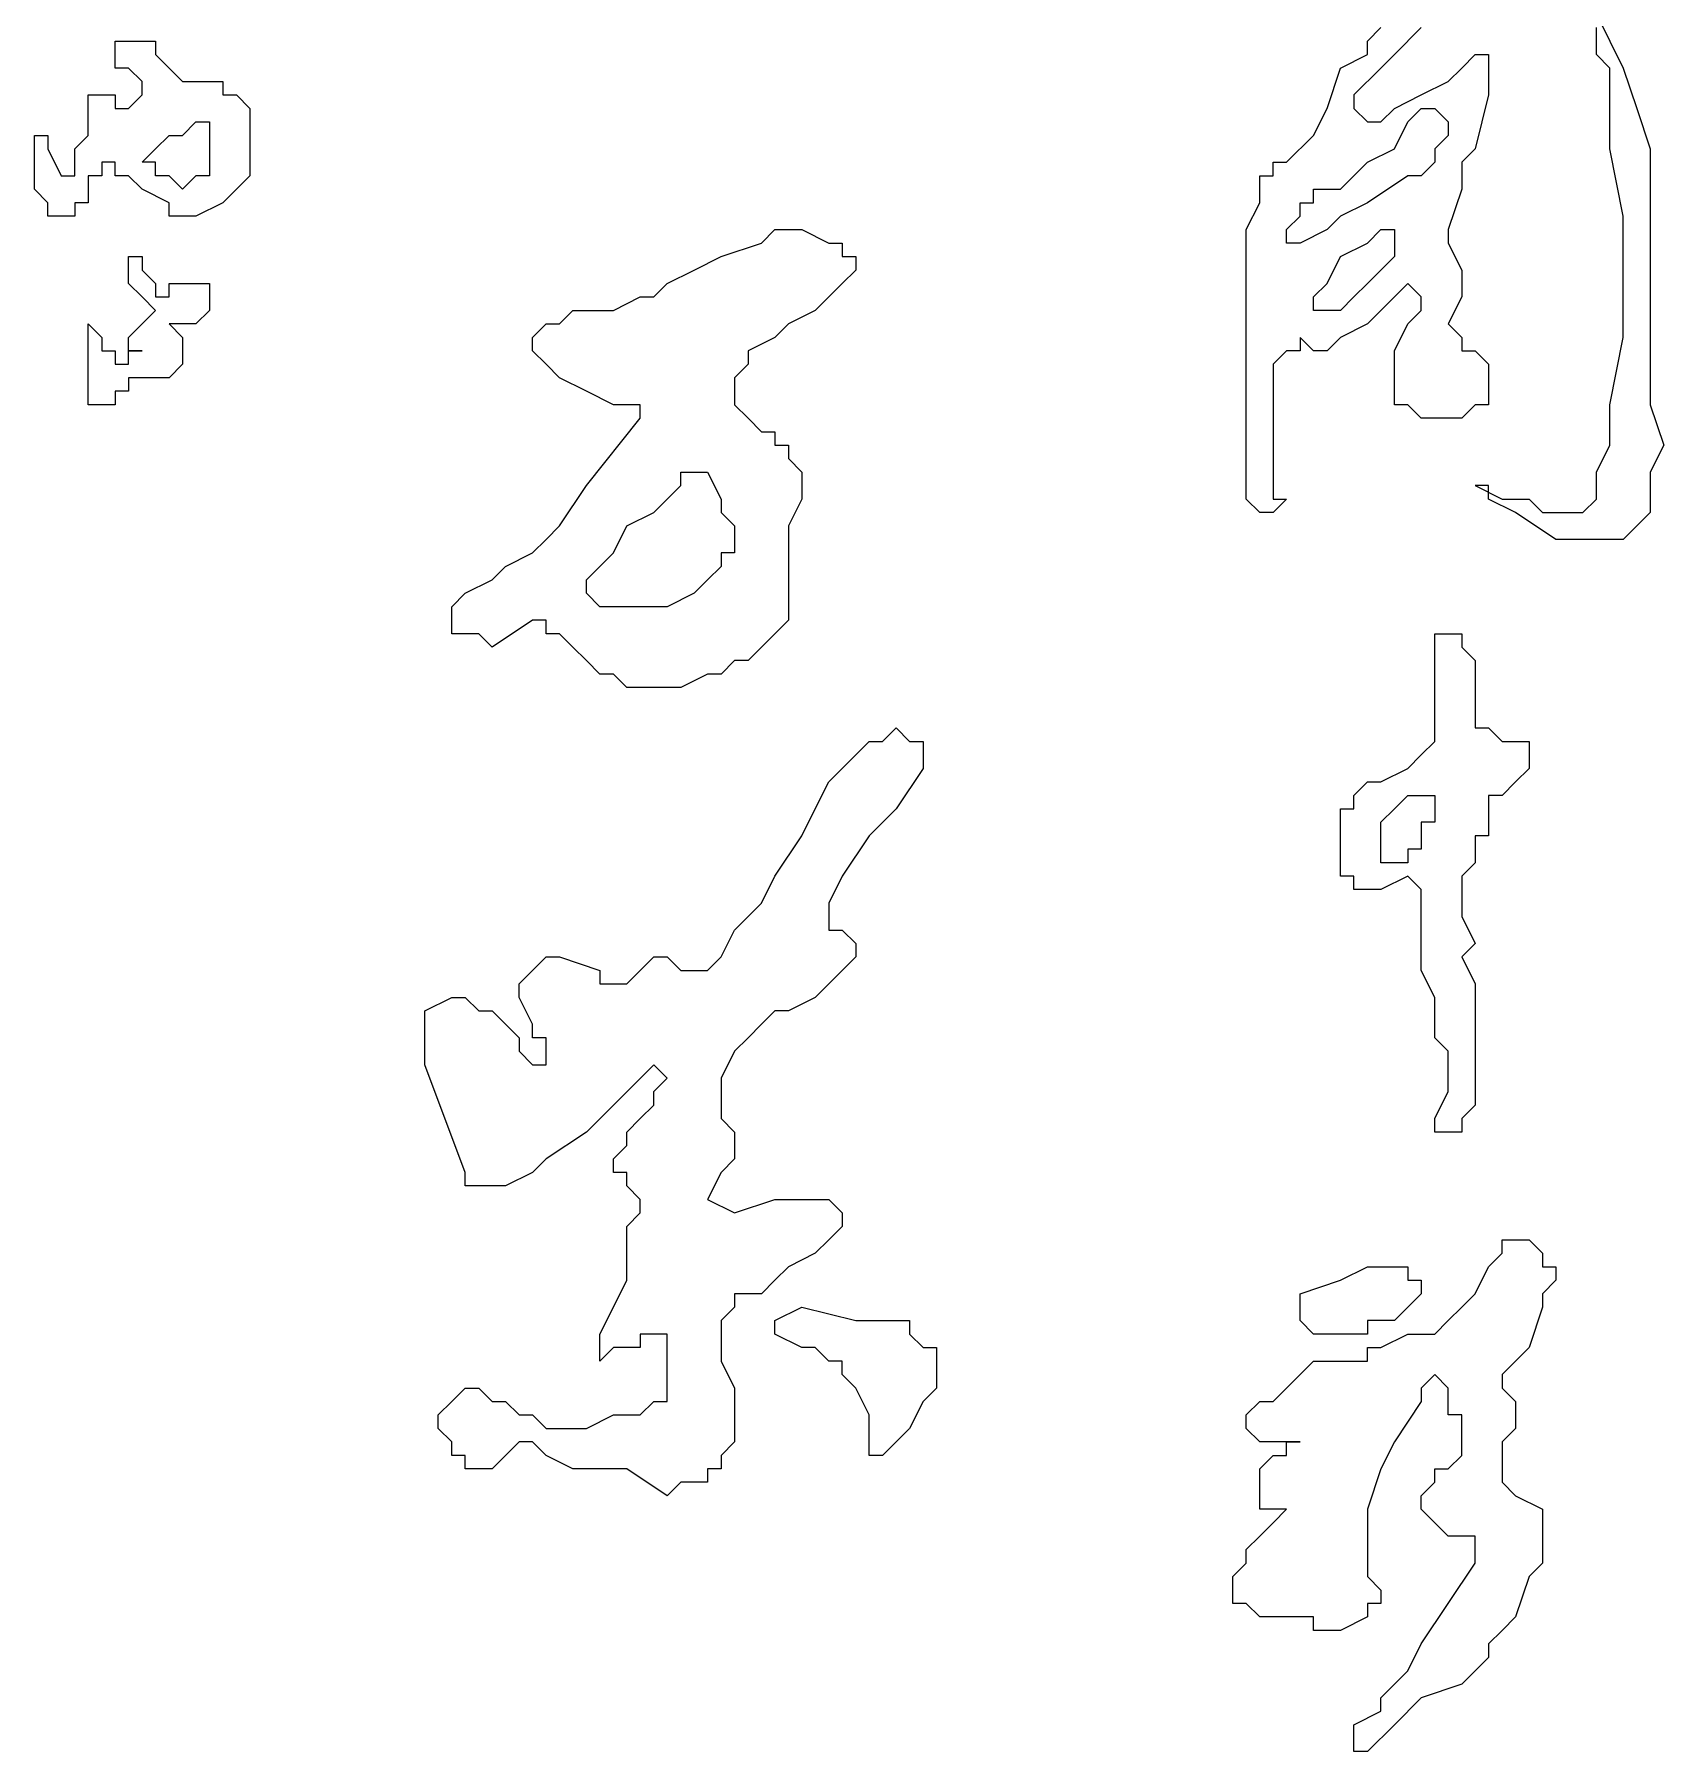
# Model space of a CAD drawing. Extents: x -66030 to 95157, y -13132 to 45879.
# Drawn here: x -44888.3 to -44415.7, y 25508.4 to 26006.4 of the extents above; entities that cross this region are included whole.
import ezdxf

# ---------------------------------------------------------------- set-up
doc = ezdxf.new("R2010")
doc.units = 0
doc.header["$LTSCALE"] = 100
doc.header["$MEASUREMENT"] = 0
doc.layers.get('0').update_dxf_attribs({"linetype": 'CONTINUOUS'})

msp = doc.modelspace()

# ---------------------------------------------------------------- linework, layer by layer
at = {"lineweight": 0}
for points in [[(-44435.18, 26012.3), (-44431.28, 26004.49), (-44427.37, 25996.68), (-44423.46, 25984.96), (-44419.56, 25973.24), (-44419.56, 25961.53), (-44419.56, 25953.71), (-44419.56, 25938.09), (-44419.56, 25922.47), (-44419.56, 25906.84), (-44419.56, 25899.03), (-44415.65, 25887.31), (-44419.56, 25879.5), (-44419.56, 25875.59), (-44419.56, 25867.78), (-44419.56, 25867.78), (-44423.46, 25863.88), (-44423.46, 25863.88), (-44427.37, 25859.97), (-44431.28, 25859.97), (-44435.18, 25859.97), (-44439.09, 25859.97), (-44446.9, 25859.97), (-44446.9, 25859.97), (-44458.62, 25867.78), (-44466.43, 25871.69), (-44466.43, 25875.59), (-44470.34, 25875.59), (-44470.34, 25875.59), (-44462.52, 25871.69), (-44454.71, 25871.69), (-44450.81, 25867.78), (-44446.9, 25867.78), (-44442.99, 25867.78), (-44439.09, 25867.78), (-44439.09, 25867.78), (-44439.09, 25867.78), (-44435.18, 25871.69), (-44435.18, 25875.59), (-44435.18, 25879.5), (-44431.28, 25887.31), (-44431.28, 25899.03), (-44427.37, 25918.56), (-44427.37, 25938.09), (-44427.37, 25953.71), (-44431.28, 25973.24), (-44431.28, 25984.96), (-44431.28, 25996.68), (-44435.18, 26000.58), (-44435.18, 26008.4)], [(-44485.96, 26008.4), (-44493.77, 26000.58), (-44497.68, 25996.68), (-44505.49, 25988.87), (-44505.49, 25984.96), (-44505.49, 25984.96), (-44501.58, 25981.06), (-44497.68, 25981.06), (-44493.77, 25984.96), (-44485.96, 25988.87), (-44478.15, 25992.77), (-44474.24, 25996.68), (-44470.34, 26000.58), (-44470.34, 26000.58), (-44470.34, 26000.58), (-44466.43, 26000.58), (-44466.43, 25996.68), (-44466.43, 25996.68), (-44466.43, 25992.77), (-44466.43, 25988.87), (-44470.34, 25973.24), (-44474.24, 25969.34), (-44474.24, 25961.53), (-44478.15, 25949.81), (-44478.15, 25945.9), (-44474.24, 25938.09), (-44474.24, 25938.09), (-44474.24, 25934.18), (-44474.24, 25934.18), (-44474.24, 25930.28), (-44478.15, 25922.47), (-44478.15, 25922.47), (-44474.24, 25918.56), (-44474.24, 25914.65), (-44474.24, 25914.65), (-44470.34, 25914.65), (-44470.34, 25914.65), (-44466.43, 25910.75), (-44466.43, 25906.84), (-44466.43, 25906.84), (-44466.43, 25902.94), (-44466.43, 25899.03), (-44466.43, 25899.03), (-44470.34, 25899.03), (-44474.24, 25895.12), (-44478.15, 25895.12), (-44485.96, 25895.12), (-44489.87, 25899.03), (-44493.77, 25899.03), (-44493.77, 25899.03), (-44493.77, 25902.94), (-44493.77, 25902.94), (-44493.77, 25910.75), (-44493.77, 25914.65), (-44489.87, 25922.47), (-44485.96, 25926.37), (-44485.96, 25930.28), (-44489.87, 25934.18), (-44489.87, 25934.18), (-44493.77, 25930.28), (-44497.68, 25926.37), (-44501.58, 25922.47), (-44501.58, 25922.47), (-44509.4, 25918.56), (-44513.3, 25914.65), (-44517.21, 25914.65), (-44521.11, 25918.56), (-44521.11, 25914.65), (-44525.02, 25914.65), (-44525.02, 25914.65), (-44528.92, 25910.75), (-44528.92, 25906.84), (-44528.92, 25906.84), (-44528.92, 25895.12), (-44528.92, 25887.31), (-44528.92, 25875.59), (-44528.92, 25871.69), (-44525.02, 25871.69), (-44528.92, 25867.78), (-44532.83, 25867.78), (-44536.74, 25871.69), (-44536.74, 25871.69), (-44536.74, 25875.59), (-44536.74, 25875.59), (-44536.74, 25883.41), (-44536.74, 25891.22), (-44536.74, 25891.22), (-44536.74, 25895.12), (-44536.74, 25899.03), (-44536.74, 25902.94), (-44536.74, 25910.75), (-44536.74, 25914.65), (-44536.74, 25918.56), (-44536.74, 25922.47), (-44536.74, 25926.37), (-44536.74, 25938.09), (-44536.74, 25942), (-44536.74, 25945.9), (-44536.74, 25949.81), (-44532.83, 25957.62), (-44532.83, 25961.53), (-44532.83, 25965.43), (-44528.92, 25965.43), (-44528.92, 25969.34), (-44525.02, 25969.34), (-44517.21, 25977.15), (-44513.3, 25984.96), (-44509.4, 25996.68), (-44501.58, 26000.58), (-44501.58, 26004.49), (-44497.68, 26008.4)]]:
    msp.add_lwpolyline(points, dxfattribs=at)
for points in [[(-44888.27, 25969.34), (-44888.27, 25969.34), (-44888.27, 25973.24), (-44888.27, 25973.24), (-44888.27, 25977.15), (-44888.27, 25977.15), (-44888.27, 25977.15), (-44888.27, 25977.15), (-44884.37, 25977.15), (-44884.37, 25973.24), (-44884.37, 25973.24), (-44880.46, 25965.43), (-44880.46, 25965.43), (-44880.46, 25965.43), (-44876.56, 25965.43), (-44876.56, 25969.34), (-44876.56, 25973.24), (-44872.65, 25977.15), (-44872.65, 25981.06), (-44872.65, 25984.96), (-44872.65, 25988.87), (-44872.65, 25988.87), (-44868.74, 25988.87), (-44868.74, 25988.87), (-44864.84, 25988.87), (-44864.84, 25984.96), (-44864.84, 25984.96), (-44860.93, 25984.96), (-44857.03, 25988.87), (-44857.03, 25988.87), (-44857.03, 25992.77), (-44860.93, 25996.68), (-44864.84, 25996.68), (-44864.84, 26000.58), (-44864.84, 26000.58), (-44864.84, 26000.58), (-44864.84, 26004.49), (-44864.84, 26004.49), (-44860.93, 26004.49), (-44857.03, 26004.49), (-44853.12, 26004.49), (-44853.12, 26000.58), (-44849.21, 25996.68), (-44845.31, 25992.77), (-44841.4, 25992.77), (-44837.5, 25992.77), (-44837.5, 25992.77), (-44833.59, 25992.77), (-44833.59, 25988.87), (-44829.68, 25988.87), (-44829.68, 25988.87), (-44825.78, 25984.96), (-44825.78, 25981.06), (-44825.78, 25981.06), (-44825.78, 25977.15), (-44825.78, 25973.24), (-44825.78, 25973.24), (-44825.78, 25969.34), (-44825.78, 25969.34), (-44825.78, 25965.43), (-44825.78, 25965.43), (-44829.68, 25961.53), (-44833.59, 25957.62), (-44841.4, 25953.71), (-44845.31, 25953.71), (-44849.21, 25953.71), (-44849.21, 25957.62), (-44857.03, 25961.53), (-44860.93, 25965.43), (-44864.84, 25965.43), (-44864.84, 25969.34), (-44868.74, 25969.34), (-44868.74, 25969.34), (-44868.74, 25965.43), (-44868.74, 25965.43), (-44872.65, 25965.43), (-44872.65, 25961.53), (-44872.65, 25957.62), (-44876.56, 25957.62), (-44876.56, 25953.71), (-44880.46, 25953.71), (-44880.46, 25953.71), (-44884.37, 25953.71), (-44884.37, 25957.62), (-44888.27, 25961.53), (-44888.27, 25965.43), (-44888.27, 25969.34)], [(-44525.02, 25945.9), (-44525.02, 25945.9), (-44525.02, 25949.81), (-44525.02, 25949.81), (-44521.11, 25953.71), (-44521.11, 25953.71), (-44521.11, 25957.62), (-44517.21, 25957.62), (-44517.21, 25957.62), (-44517.21, 25961.53), (-44513.3, 25961.53), (-44513.3, 25961.53), (-44509.4, 25961.53), (-44509.4, 25961.53), (-44505.49, 25965.43), (-44505.49, 25965.43), (-44501.58, 25969.34), (-44501.58, 25969.34), (-44493.77, 25973.24), (-44489.87, 25981.06), (-44489.87, 25981.06), (-44485.96, 25984.96), (-44482.05, 25984.96), (-44482.05, 25984.96), (-44482.05, 25984.96), (-44478.15, 25981.06), (-44478.15, 25977.15), (-44482.05, 25973.24), (-44482.05, 25969.34), (-44482.05, 25969.34), (-44482.05, 25969.34), (-44485.96, 25965.43), (-44485.96, 25965.43), (-44489.87, 25965.43), (-44501.58, 25957.62), (-44509.4, 25953.71), (-44513.3, 25949.81), (-44513.3, 25949.81), (-44521.11, 25945.9), (-44525.02, 25945.9), (-44525.02, 25945.9), (-44525.02, 25945.9)], [(-44849.21, 25977.15), (-44845.31, 25977.15), (-44845.31, 25977.15), (-44845.31, 25977.15), (-44841.4, 25981.06), (-44841.4, 25981.06), (-44841.4, 25981.06), (-44837.5, 25981.06), (-44837.5, 25981.06), (-44837.5, 25977.15), (-44837.5, 25973.24), (-44837.5, 25973.24), (-44837.5, 25973.24), (-44837.5, 25969.34), (-44837.5, 25969.34), (-44837.5, 25969.34), (-44837.5, 25965.43), (-44841.4, 25965.43), (-44845.31, 25961.53), (-44845.31, 25961.53), (-44849.21, 25965.43), (-44853.12, 25965.43), (-44853.12, 25965.43), (-44853.12, 25969.34), (-44857.03, 25969.34), (-44857.03, 25969.34), (-44853.12, 25973.24), (-44849.21, 25977.15), (-44849.21, 25977.15)], [(-44739.85, 25836.53), (-44743.75, 25836.53), (-44755.47, 25828.72), (-44755.47, 25828.72), (-44759.38, 25832.63), (-44763.28, 25832.63), (-44767.19, 25832.63), (-44767.19, 25836.53), (-44767.19, 25836.53), (-44767.19, 25836.53), (-44767.19, 25840.44), (-44763.28, 25844.35), (-44755.47, 25848.25), (-44751.56, 25852.16), (-44743.75, 25856.06), (-44739.85, 25859.97), (-44735.94, 25863.88), (-44728.13, 25875.59), (-44712.51, 25895.12), (-44712.51, 25895.12), (-44712.51, 25899.03), (-44716.41, 25899.03), (-44720.32, 25899.03), (-44720.32, 25899.03), (-44728.13, 25902.94), (-44735.94, 25906.84), (-44735.94, 25906.84), (-44739.85, 25910.75), (-44743.75, 25914.65), (-44743.75, 25918.56), (-44743.75, 25918.56), (-44739.85, 25922.47), (-44739.85, 25922.47), (-44735.94, 25922.47), (-44732.04, 25926.37), (-44728.13, 25926.37), (-44724.22, 25926.37), (-44720.32, 25926.37), (-44712.51, 25930.28), (-44708.6, 25930.28), (-44704.69, 25934.18), (-44696.88, 25938.09), (-44689.07, 25942), (-44677.35, 25945.9), (-44673.45, 25949.81), (-44669.54, 25949.81), (-44665.63, 25949.81), (-44665.63, 25949.81), (-44657.82, 25945.9), (-44657.82, 25945.9), (-44653.92, 25945.9), (-44653.92, 25942), (-44650.01, 25942), (-44650.01, 25938.09), (-44653.92, 25934.18), (-44657.82, 25930.28), (-44661.73, 25926.37), (-44669.54, 25922.47), (-44673.45, 25918.56), (-44681.26, 25914.65), (-44681.26, 25910.75), (-44685.16, 25906.84), (-44685.16, 25906.84), (-44685.16, 25899.03), (-44681.26, 25895.12), (-44681.26, 25895.12), (-44677.35, 25891.22), (-44673.45, 25891.22), (-44673.45, 25887.31), (-44669.54, 25887.31), (-44669.54, 25883.41), (-44665.63, 25879.5), (-44665.63, 25875.59), (-44665.63, 25875.59), (-44665.63, 25871.69), (-44665.63, 25871.69), (-44669.54, 25863.88), (-44669.54, 25863.88), (-44669.54, 25863.88), (-44669.54, 25852.16), (-44669.54, 25844.35), (-44669.54, 25840.44), (-44669.54, 25840.44), (-44669.54, 25836.53), (-44673.45, 25832.63), (-44677.35, 25828.72), (-44677.35, 25828.72), (-44681.26, 25824.82), (-44685.16, 25824.82), (-44689.07, 25820.91), (-44692.98, 25820.91), (-44700.79, 25817), (-44704.69, 25817), (-44712.51, 25817), (-44716.41, 25817), (-44716.41, 25817), (-44720.32, 25820.91), (-44724.22, 25820.91), (-44728.13, 25824.82), (-44732.04, 25828.72), (-44735.94, 25832.63), (-44739.85, 25832.63), (-44739.85, 25836.53)], [(-44497.68, 25949.81), (-44493.77, 25949.81), (-44493.77, 25949.81), (-44493.77, 25945.9), (-44493.77, 25945.9), (-44493.77, 25942), (-44497.68, 25938.09), (-44501.58, 25934.18), (-44505.49, 25930.28), (-44509.4, 25926.37), (-44509.4, 25926.37), (-44513.3, 25926.37), (-44513.3, 25926.37), (-44517.21, 25926.37), (-44517.21, 25930.28), (-44517.21, 25930.28), (-44513.3, 25934.18), (-44513.3, 25934.18), (-44509.4, 25942), (-44501.58, 25945.9), (-44501.58, 25945.9), (-44497.68, 25949.81)], [(-44872.65, 25906.84), (-44872.65, 25910.75), (-44872.65, 25910.75), (-44872.65, 25914.65), (-44872.65, 25914.65), (-44872.65, 25918.56), (-44872.65, 25922.47), (-44872.65, 25922.47), (-44872.65, 25922.47), (-44868.74, 25918.56), (-44868.74, 25914.65), (-44864.84, 25914.65), (-44864.84, 25910.75), (-44860.93, 25910.75), (-44860.93, 25910.75), (-44860.93, 25910.75), (-44860.93, 25914.65), (-44860.93, 25914.65), (-44860.93, 25914.65), (-44860.93, 25914.65), (-44860.93, 25914.65), (-44860.93, 25918.56), (-44860.93, 25918.56), (-44857.03, 25922.47), (-44853.12, 25926.37), (-44853.12, 25926.37), (-44857.03, 25930.28), (-44860.93, 25934.18), (-44860.93, 25934.18), (-44860.93, 25934.18), (-44860.93, 25938.09), (-44860.93, 25938.09), (-44860.93, 25942), (-44857.03, 25942), (-44857.03, 25938.09), (-44857.03, 25938.09), (-44853.12, 25934.18), (-44853.12, 25930.28), (-44849.21, 25930.28), (-44849.21, 25934.18), (-44845.31, 25934.18), (-44841.4, 25934.18), (-44841.4, 25934.18), (-44841.4, 25934.18), (-44837.5, 25934.18), (-44837.5, 25930.28), (-44837.5, 25930.28), (-44837.5, 25926.37), (-44837.5, 25926.37), (-44841.4, 25922.47), (-44841.4, 25922.47), (-44845.31, 25922.47), (-44845.31, 25922.47), (-44849.21, 25922.47), (-44849.21, 25922.47), (-44845.31, 25918.56), (-44845.31, 25910.75), (-44845.31, 25910.75), (-44849.21, 25906.84), (-44853.12, 25906.84), (-44857.03, 25906.84), (-44857.03, 25906.84), (-44857.03, 25906.84), (-44860.93, 25906.84), (-44860.93, 25902.94), (-44864.84, 25902.94), (-44864.84, 25899.03), (-44868.74, 25899.03), (-44868.74, 25899.03), (-44872.65, 25899.03), (-44872.65, 25906.84)], [(-44860.93, 25914.65), (-44857.03, 25914.65), (-44860.93, 25914.65), (-44860.93, 25914.65)], [(-44728.13, 25848.25), (-44728.13, 25848.25), (-44720.32, 25856.06), (-44716.41, 25863.88), (-44708.6, 25867.78), (-44704.69, 25871.69), (-44700.79, 25875.59), (-44700.79, 25879.5), (-44696.88, 25879.5), (-44696.88, 25879.5), (-44692.98, 25879.5), (-44689.07, 25871.69), (-44689.07, 25867.78), (-44685.16, 25863.88), (-44685.16, 25863.88), (-44685.16, 25859.97), (-44685.16, 25856.06), (-44689.07, 25856.06), (-44689.07, 25852.16), (-44689.07, 25852.16), (-44692.98, 25848.25), (-44696.88, 25844.35), (-44704.69, 25840.44), (-44704.69, 25840.44), (-44708.6, 25840.44), (-44712.51, 25840.44), (-44724.22, 25840.44), (-44724.22, 25840.44), (-44728.13, 25844.35), (-44728.13, 25844.35), (-44728.13, 25848.25)], [(-44482.05, 25688.11), (-44482.05, 25692.01), (-44482.05, 25692.01), (-44478.15, 25699.83), (-44478.15, 25707.64), (-44478.15, 25711.54), (-44482.05, 25715.45), (-44482.05, 25715.45), (-44482.05, 25727.17), (-44485.96, 25734.98), (-44485.96, 25738.89), (-44485.96, 25742.79), (-44485.96, 25750.6), (-44485.96, 25754.51), (-44485.96, 25758.41), (-44489.87, 25762.32), (-44497.68, 25758.41), (-44497.68, 25758.41), (-44501.58, 25758.41), (-44501.58, 25758.41), (-44505.49, 25758.41), (-44505.49, 25762.32), (-44509.4, 25762.32), (-44509.4, 25762.32), (-44509.4, 25766.23), (-44509.4, 25770.13), (-44509.4, 25774.04), (-44509.4, 25777.94), (-44509.4, 25781.85), (-44505.49, 25781.85), (-44505.49, 25785.76), (-44501.58, 25789.66), (-44497.68, 25789.66), (-44489.87, 25793.57), (-44485.96, 25797.47), (-44482.05, 25801.38), (-44482.05, 25801.38), (-44482.05, 25805.29), (-44482.05, 25820.91), (-44482.05, 25820.91), (-44482.05, 25824.82), (-44482.05, 25824.82), (-44482.05, 25828.72), (-44482.05, 25828.72), (-44482.05, 25832.63), (-44478.15, 25832.63), (-44478.15, 25832.63), (-44478.15, 25832.63), (-44474.24, 25832.63), (-44474.24, 25832.63), (-44474.24, 25828.72), (-44470.34, 25824.82), (-44470.34, 25817), (-44470.34, 25813.1), (-44470.34, 25809.19), (-44470.34, 25805.29), (-44466.43, 25805.29), (-44466.43, 25805.29), (-44462.52, 25801.38), (-44462.52, 25801.38), (-44458.62, 25801.38), (-44454.71, 25801.38), (-44454.71, 25801.38), (-44454.71, 25801.38), (-44454.71, 25797.47), (-44454.71, 25797.47), (-44454.71, 25793.57), (-44454.71, 25793.57), (-44458.62, 25789.66), (-44462.52, 25785.76), (-44466.43, 25785.76), (-44466.43, 25781.85), (-44466.43, 25777.94), (-44466.43, 25774.04), (-44470.34, 25774.04), (-44470.34, 25770.13), (-44470.34, 25766.23), (-44474.24, 25762.32), (-44474.24, 25762.32), (-44474.24, 25754.51), (-44474.24, 25750.6), (-44470.34, 25742.79), (-44474.24, 25738.89), (-44470.34, 25731.07), (-44470.34, 25727.17), (-44470.34, 25723.26), (-44470.34, 25723.26), (-44470.34, 25715.45), (-44470.34, 25707.64), (-44470.34, 25699.83), (-44470.34, 25695.92), (-44470.34, 25695.92), (-44474.24, 25692.01), (-44474.24, 25688.11), (-44474.24, 25688.11), (-44478.15, 25688.11), (-44478.15, 25688.11), (-44482.05, 25688.11), (-44482.05, 25688.11), (-44482.05, 25688.11)], [(-44704.69, 25582.65), (-44704.69, 25582.65), (-44716.41, 25590.46), (-44720.32, 25590.46), (-44720.32, 25590.46), (-44732.04, 25590.46), (-44732.04, 25590.46), (-44739.85, 25594.36), (-44743.75, 25598.27), (-44747.66, 25598.27), (-44751.56, 25594.36), (-44751.56, 25594.36), (-44755.47, 25590.46), (-44759.38, 25590.46), (-44759.38, 25590.46), (-44763.28, 25590.46), (-44763.28, 25594.36), (-44767.19, 25594.36), (-44767.19, 25598.27), (-44771.09, 25602.18), (-44771.09, 25606.08), (-44771.09, 25606.08), (-44767.19, 25609.99), (-44767.19, 25609.99), (-44763.28, 25613.89), (-44763.28, 25613.89), (-44763.28, 25613.89), (-44759.38, 25613.89), (-44755.47, 25609.99), (-44751.56, 25609.99), (-44751.56, 25609.99), (-44747.66, 25606.08), (-44743.75, 25606.08), (-44739.85, 25602.18), (-44735.94, 25602.18), (-44732.04, 25602.18), (-44732.04, 25602.18), (-44728.13, 25602.18), (-44720.32, 25606.08), (-44716.41, 25606.08), (-44716.41, 25606.08), (-44712.51, 25606.08), (-44708.6, 25609.99), (-44704.69, 25609.99), (-44704.69, 25617.8), (-44704.69, 25625.61), (-44704.69, 25629.52), (-44708.6, 25629.52), (-44708.6, 25629.52), (-44708.6, 25629.52), (-44712.51, 25629.52), (-44712.51, 25629.52), (-44712.51, 25625.61), (-44720.32, 25625.61), (-44724.22, 25621.71), (-44724.22, 25625.61), (-44724.22, 25625.61), (-44724.22, 25629.52), (-44720.32, 25637.33), (-44716.41, 25645.14), (-44716.41, 25652.95), (-44716.41, 25652.95), (-44716.41, 25656.86), (-44716.41, 25660.77), (-44712.51, 25664.67), (-44712.51, 25668.58), (-44716.41, 25672.48), (-44716.41, 25676.39), (-44720.32, 25676.39), (-44720.32, 25680.3), (-44716.41, 25684.2), (-44716.41, 25688.11), (-44712.51, 25692.01), (-44708.6, 25695.92), (-44708.6, 25699.83), (-44704.69, 25703.73), (-44708.6, 25707.64), (-44708.6, 25707.64), (-44728.13, 25688.11), (-44739.85, 25680.3), (-44743.75, 25676.39), (-44751.56, 25672.48), (-44751.56, 25672.48), (-44755.47, 25672.48), (-44759.38, 25672.48), (-44763.28, 25672.48), (-44763.28, 25676.39), (-44775, 25707.64), (-44775, 25711.54), (-44775, 25711.54), (-44775, 25715.45), (-44775, 25715.45), (-44775, 25719.36), (-44775, 25723.26), (-44767.19, 25727.17), (-44763.28, 25727.17), (-44759.38, 25723.26), (-44755.47, 25723.26), (-44747.66, 25715.45), (-44747.66, 25715.45), (-44747.66, 25711.54), (-44747.66, 25711.54), (-44743.75, 25707.64), (-44739.85, 25707.64), (-44739.85, 25707.64), (-44739.85, 25707.64), (-44739.85, 25711.54), (-44739.85, 25715.45), (-44739.85, 25715.45), (-44743.75, 25715.45), (-44743.75, 25719.36), (-44747.66, 25727.17), (-44747.66, 25727.17), (-44747.66, 25731.07), (-44743.75, 25734.98), (-44739.85, 25738.89), (-44735.94, 25738.89), (-44735.94, 25738.89), (-44724.22, 25734.98), (-44724.22, 25731.07), (-44720.32, 25731.07), (-44720.32, 25731.07), (-44720.32, 25731.07), (-44716.41, 25731.07), (-44716.41, 25731.07), (-44712.51, 25734.98), (-44712.51, 25734.98), (-44708.6, 25738.89), (-44704.69, 25738.89), (-44704.69, 25738.89), (-44704.69, 25738.89), (-44700.79, 25734.98), (-44696.88, 25734.98), (-44696.88, 25734.98), (-44692.98, 25734.98), (-44689.07, 25738.89), (-44685.16, 25746.7), (-44677.35, 25754.51), (-44673.45, 25762.32), (-44665.63, 25774.04), (-44661.73, 25781.85), (-44657.82, 25789.66), (-44653.92, 25793.57), (-44650.01, 25797.47), (-44646.1, 25801.38), (-44646.1, 25801.38), (-44642.2, 25801.38), (-44638.29, 25805.29), (-44638.29, 25805.29), (-44634.39, 25801.38), (-44634.39, 25801.38), (-44634.39, 25801.38), (-44630.48, 25801.38), (-44630.48, 25797.47), (-44630.48, 25797.47), (-44630.48, 25793.57), (-44638.29, 25781.85), (-44646.1, 25774.04), (-44653.92, 25762.32), (-44657.82, 25754.51), (-44657.82, 25746.7), (-44653.92, 25746.7), (-44650.01, 25742.79), (-44650.01, 25742.79), (-44650.01, 25742.79), (-44650.01, 25738.89), (-44653.92, 25734.98), (-44657.82, 25731.07), (-44661.73, 25727.17), (-44669.54, 25723.26), (-44673.45, 25723.26), (-44677.35, 25719.36), (-44681.26, 25715.45), (-44681.26, 25715.45), (-44685.16, 25711.54), (-44689.07, 25703.73), (-44689.07, 25699.83), (-44689.07, 25695.92), (-44689.07, 25692.01), (-44685.16, 25688.11), (-44685.16, 25688.11), (-44685.16, 25684.2), (-44685.16, 25680.3), (-44689.07, 25676.39), (-44692.98, 25668.58), (-44692.98, 25668.58), (-44685.16, 25664.67), (-44685.16, 25664.67), (-44673.45, 25668.58), (-44665.63, 25668.58), (-44661.73, 25668.58), (-44661.73, 25668.58), (-44657.82, 25668.58), (-44657.82, 25668.58), (-44653.92, 25664.67), (-44653.92, 25660.77), (-44653.92, 25660.77), (-44653.92, 25660.77), (-44657.82, 25656.86), (-44657.82, 25656.86), (-44661.73, 25652.95), (-44669.54, 25649.05), (-44673.45, 25645.14), (-44677.35, 25641.24), (-44685.16, 25641.24), (-44685.16, 25637.33), (-44685.16, 25637.33), (-44689.07, 25633.42), (-44689.07, 25633.42), (-44689.07, 25625.61), (-44689.07, 25625.61), (-44689.07, 25621.71), (-44685.16, 25613.89), (-44685.16, 25609.99), (-44685.16, 25609.99), (-44685.16, 25606.08), (-44685.16, 25602.18), (-44685.16, 25598.27), (-44689.07, 25594.36), (-44689.07, 25590.46), (-44692.98, 25590.46), (-44692.98, 25586.55), (-44696.88, 25586.55), (-44696.88, 25586.55), (-44700.79, 25586.55), (-44704.69, 25582.65)], [(-44497.68, 25766.23), (-44497.68, 25770.13), (-44497.68, 25774.04), (-44497.68, 25777.94), (-44497.68, 25777.94), (-44493.77, 25781.85), (-44489.87, 25785.76), (-44485.96, 25785.76), (-44485.96, 25785.76), (-44485.96, 25785.76), (-44482.05, 25785.76), (-44482.05, 25781.85), (-44482.05, 25781.85), (-44482.05, 25777.94), (-44485.96, 25777.94), (-44485.96, 25770.13), (-44489.87, 25770.13), (-44489.87, 25766.23), (-44493.77, 25766.23), (-44493.77, 25766.23), (-44497.68, 25766.23)], [(-44505.49, 25516.24), (-44497.68, 25520.15), (-44497.68, 25524.06), (-44493.77, 25527.96), (-44489.87, 25531.87), (-44485.96, 25539.68), (-44478.15, 25551.4), (-44470.34, 25563.12), (-44470.34, 25567.02), (-44470.34, 25570.93), (-44478.15, 25570.93), (-44482.05, 25574.83), (-44482.05, 25574.83), (-44482.05, 25574.83), (-44485.96, 25578.74), (-44485.96, 25582.65), (-44482.05, 25586.55), (-44482.05, 25586.55), (-44482.05, 25590.46), (-44478.15, 25590.46), (-44474.24, 25594.36), (-44474.24, 25598.27), (-44474.24, 25598.27), (-44474.24, 25602.18), (-44474.24, 25602.18), (-44474.24, 25606.08), (-44478.15, 25606.08), (-44478.15, 25609.99), (-44478.15, 25613.89), (-44482.05, 25617.8), (-44482.05, 25617.8), (-44482.05, 25617.8), (-44482.05, 25617.8), (-44485.96, 25613.89), (-44485.96, 25609.99), (-44493.77, 25598.27), (-44497.68, 25590.46), (-44501.58, 25578.74), (-44501.58, 25574.83), (-44501.58, 25570.93), (-44501.58, 25567.02), (-44501.58, 25563.12), (-44501.58, 25559.21), (-44497.68, 25555.3), (-44497.68, 25551.4), (-44501.58, 25551.4), (-44501.58, 25547.49), (-44509.4, 25543.59), (-44513.3, 25543.59), (-44517.21, 25543.59), (-44517.21, 25547.49), (-44521.11, 25547.49), (-44521.11, 25547.49), (-44528.92, 25547.49), (-44532.83, 25547.49), (-44536.74, 25551.4), (-44536.74, 25551.4), (-44540.64, 25551.4), (-44540.64, 25555.3), (-44540.64, 25559.21), (-44536.74, 25563.12), (-44536.74, 25567.02), (-44532.83, 25570.93), (-44528.92, 25574.83), (-44525.02, 25578.74), (-44525.02, 25578.74), (-44525.02, 25578.74), (-44528.92, 25578.74), (-44528.92, 25578.74), (-44532.83, 25578.74), (-44532.83, 25582.65), (-44532.83, 25582.65), (-44532.83, 25582.65), (-44532.83, 25586.55), (-44532.83, 25590.46), (-44528.92, 25594.36), (-44525.02, 25594.36), (-44525.02, 25598.27), (-44521.11, 25598.27), (-44532.83, 25598.27), (-44532.83, 25598.27), (-44536.74, 25602.18), (-44536.74, 25602.18), (-44536.74, 25606.08), (-44536.74, 25606.08), (-44532.83, 25609.99), (-44528.92, 25609.99), (-44525.02, 25613.89), (-44521.11, 25617.8), (-44521.11, 25617.8), (-44517.21, 25621.71), (-44517.21, 25621.71), (-44513.3, 25621.71), (-44513.3, 25621.71), (-44513.3, 25621.71), (-44509.4, 25621.71), (-44505.49, 25621.71), (-44501.58, 25621.71), (-44501.58, 25621.71), (-44501.58, 25625.61), (-44501.58, 25625.61), (-44497.68, 25625.61), (-44497.68, 25625.61), (-44497.68, 25625.61), (-44489.87, 25629.52), (-44485.96, 25629.52), (-44485.96, 25629.52), (-44482.05, 25629.52), (-44478.15, 25633.42), (-44474.24, 25637.33), (-44470.34, 25641.24), (-44466.43, 25649.05), (-44462.52, 25652.95), (-44462.52, 25656.86), (-44458.62, 25656.86), (-44454.71, 25656.86), (-44454.71, 25656.86), (-44450.81, 25652.95), (-44450.81, 25652.95), (-44450.81, 25652.95), (-44450.81, 25649.05), (-44446.9, 25649.05), (-44446.9, 25645.14), (-44450.81, 25641.24), (-44450.81, 25637.33), (-44454.71, 25625.61), (-44462.52, 25617.8), (-44462.52, 25613.89), (-44458.62, 25609.99), (-44458.62, 25606.08), (-44458.62, 25606.08), (-44458.62, 25602.18), (-44462.52, 25598.27), (-44462.52, 25594.36), (-44462.52, 25590.46), (-44462.52, 25586.55), (-44458.62, 25582.65), (-44450.81, 25578.74), (-44450.81, 25578.74), (-44450.81, 25574.83), (-44450.81, 25567.02), (-44450.81, 25567.02), (-44450.81, 25563.12), (-44454.71, 25559.21), (-44458.62, 25547.49), (-44462.52, 25543.59), (-44466.43, 25539.68), (-44466.43, 25535.77), (-44470.34, 25531.87), (-44474.24, 25527.96), (-44485.96, 25524.06), (-44493.77, 25516.24), (-44501.58, 25508.43), (-44505.49, 25508.43), (-44505.49, 25508.43), (-44505.49, 25508.43), (-44505.49, 25508.43), (-44505.49, 25512.34), (-44505.49, 25512.34), (-44505.49, 25516.24)], [(-44497.68, 25649.05), (-44493.77, 25649.05), (-44493.77, 25649.05), (-44489.87, 25649.05), (-44489.87, 25645.14), (-44485.96, 25645.14), (-44485.96, 25645.14), (-44485.96, 25641.24), (-44489.87, 25637.33), (-44493.77, 25633.42), (-44497.68, 25633.42), (-44497.68, 25633.42), (-44497.68, 25633.42), (-44501.58, 25633.42), (-44501.58, 25629.52), (-44509.4, 25629.52), (-44509.4, 25629.52), (-44517.21, 25629.52), (-44521.11, 25633.42), (-44521.11, 25633.42), (-44521.11, 25633.42), (-44521.11, 25633.42), (-44521.11, 25641.24), (-44509.4, 25645.14), (-44501.58, 25649.05), (-44497.68, 25649.05)], [(-44646.1, 25602.18), (-44646.1, 25606.08), (-44646.1, 25606.08), (-44646.1, 25606.08), (-44650.01, 25613.89), (-44653.92, 25617.8), (-44653.92, 25621.71), (-44657.82, 25621.71), (-44661.73, 25625.61), (-44665.63, 25625.61), (-44673.45, 25629.52), (-44673.45, 25633.42), (-44665.63, 25637.33), (-44650.01, 25633.42), (-44646.1, 25633.42), (-44642.2, 25633.42), (-44638.29, 25633.42), (-44634.39, 25633.42), (-44634.39, 25629.52), (-44630.48, 25625.61), (-44626.57, 25625.61), (-44626.57, 25621.71), (-44626.57, 25613.89), (-44630.48, 25609.99), (-44634.39, 25602.18), (-44634.39, 25602.18), (-44638.29, 25598.27), (-44642.2, 25594.36), (-44642.2, 25594.36), (-44646.1, 25594.36), (-44646.1, 25598.27), (-44646.1, 25602.18)]]:
    msp.add_lwpolyline(points, close=True, dxfattribs=at)

doc.saveas('drawing.dxf')
